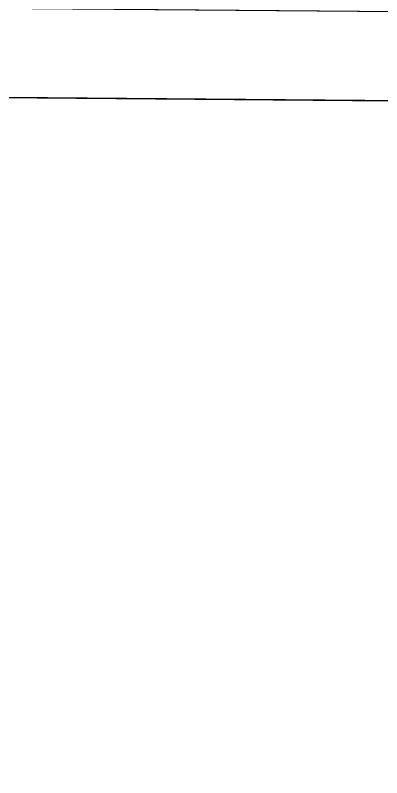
# Model space of a CAD drawing. Extents: x 0 to 4956, y -4930 to 0.
# Drawn here: x 3842 to 4253, y -1676 to -822 of the extents above; entities that cross this region are included whole.
import ezdxf

# ---------------------------------------------------------------- set-up
doc = ezdxf.new("R2010")
doc.units = 0
doc.layers.add('LAYER0', color=7, linetype='CONTINUOUS')
doc.layers.add('LAYER36', color=7, linetype='CONTINUOUS')

msp = doc.modelspace()

# ---------------------------------------------------------------- linework, layer by layer
at = {"layer": 'LAYER0', "invisible_edges": 1}
for points in [[(4956, 0), (0, -4930), (0, 0), (4956, 0)], [(4956, -4930, 5), (0, 0, 5), (0, -4930, 5), (4956, -4930, 5)], [(0, 0, 5), (4956, -4930, 5), (4956, 0, 5), (0, 0, 5)], [(0, -4930), (4956, 0), (4956, -4930), (0, -4930)]]:
    msp.add_3dface(points, dxfattribs=at)
at = {"layer": 'LAYER36', "invisible_edges": 3}
for points in [[(4956, -823.8301, 2599), (4264.85, -818.0701, 2116), (2356, -802.1599, 2599), (4956, -823.8301, 2599)], [(2456, -903, 2599), (3087.98, -908.27, 2116), (4856, -923, 2599), (2456, -903, 2599)], [(4264.02, -918.0701, 2116), (4856, -923, 2599), (3087.98, -908.27, 2116), (4264.02, -918.0701, 2116)]]:
    msp.add_3dface(points, dxfattribs=at)

# ---------------------------------------------------------------- meshes
at = {"layer": 'LAYER36'}
mesh = msp.add_polymesh((2, 2), dxfattribs=at)
for k, corner in enumerate([(4856, -923, 2599), (2456, -903, 2599), (4956, -823.8301, 2599), (2356, -802.1631, 2599)]):
    mesh.set_mesh_vertex(divmod(k, 2), corner)

doc.saveas('drawing.dxf')
